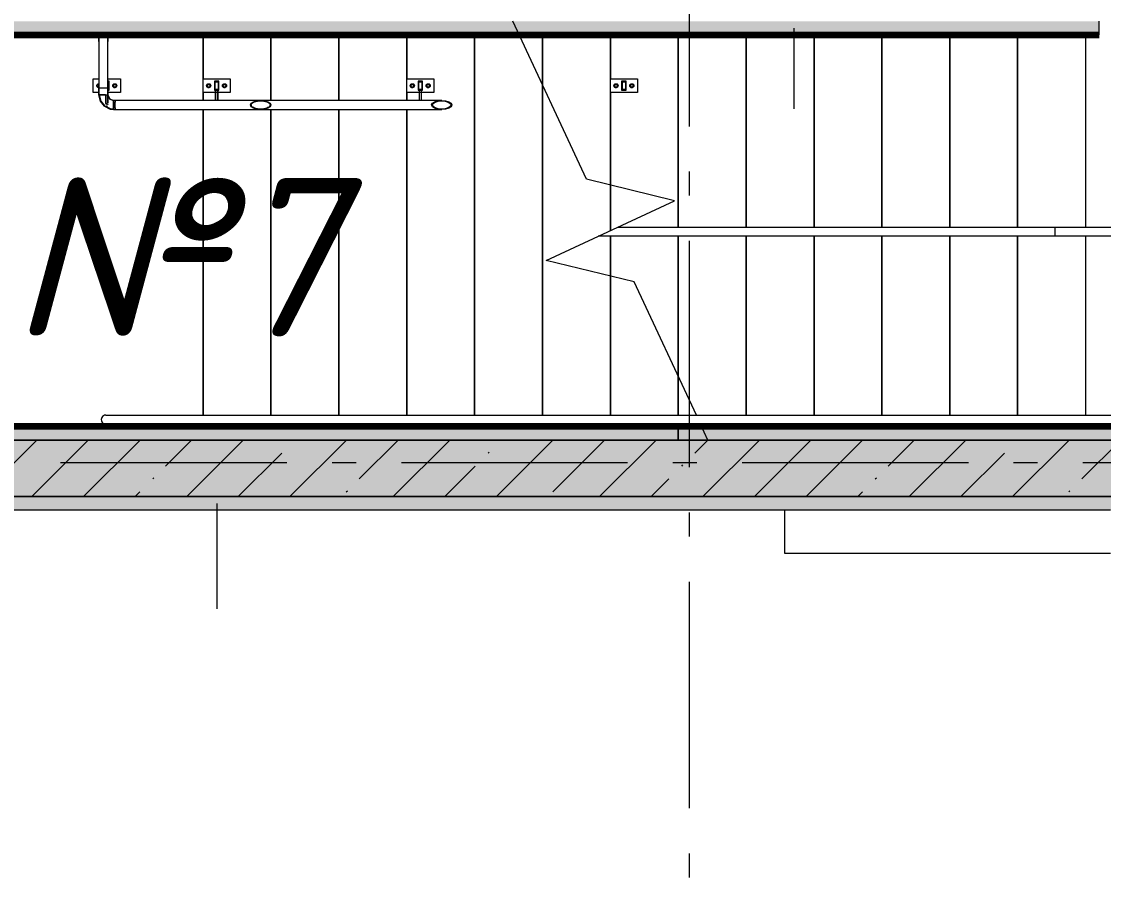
# Model space of a CAD drawing. Header units: millimetres. Extents: x -537608 to 253996, y -217170 to 186033.
# Drawn here: x -348678 to -343897, y -167932 to -164151 of the extents above; entities that cross this region are included whole.
import ezdxf

# ---------------------------------------------------------------- set-up
doc = ezdxf.new("R2010")
doc.units = ezdxf.units.MM
doc.layers.add('16) Лак 1.6м', color=160, linetype='Continuous', lineweight=90)
doc.layers.add('PDF _Геометрия', color=7, linetype='Continuous')
doc.layers.add('PDF _Текст', color=7, linetype='Continuous')
doc.layers.add('PDF _Сплошная заливка', color=7, linetype='Continuous', true_color=0xffffff)
doc.styles.add('PDF ISOCPEUR Italic', font='isocpeui.ttf')

msp = doc.modelspace()

# ---------------------------------------------------------------- hatches: boundary and pattern name
at = {"layer": 'PDF _Сплошная заливка', "true_color": 0x56bc34, "transparency": 33554559}
for points in [[(-344041.545, -164209.6383), (-343916.1913, -164209.6383), (-343916.1913, -164149.6387), (-349106.1988, -164149.6387), (-349106.1988, -164209.6383), (-344884.8143, -164209.6383)], [(-343198.2756, -165999.6399), (-342536.1904, -165999.6399), (-342536.1904, -165939.6387), (-351176.1959, -165939.6387), (-351176.1959, -165999.6399), (-344884.8143, -165999.6399)], [(-343866.5787, -166309.6391), (-343806.5801, -166309.6391), (-343806.5801, -166249.6394), (-350846.1996, -166249.6394), (-350846.1996, -166309.6391), (-344884.8143, -166309.6391)]]:
    msp.add_hatch(color=85, dxfattribs=at).paths.add_polyline_path(points)
at = {"layer": 'PDF _Сплошная заливка', "transparency": 33554559}
msp.add_hatch(color=256, dxfattribs=at).paths.add_polyline_path([(-342726.193, -166249.6394), (-342726.193, -165999.6399), (-351176.1959, -165999.6399), (-351176.1959, -166249.6394), (-342776.641, -166249.6394)])

# ---------------------------------------------------------------- linework, layer by layer
at = {"layer": '16) Лак 1.6м'}
for points in [[(-349166.1973, -162659.6381), (-349166.1973, -164209.6383), (-343916.1913, -164209.6383)], [(-342536.1904, -164209.6383), (-342536.1904, -165939.6387), (-351116.1973, -165939.6387), (-351116.1973, -165433.5275), (-351116.1973, -165399.6388)]]:
    msp.add_lwpolyline(points, dxfattribs=at)
at = {"layer": 'PDF _Геометрия', "color": 253, "lineweight": 9, "true_color": 0xaaaaaa}
for p, q in [((-345726.1976, -164614.179), (-345726.1976, -163614.1783)), ((-346181.849, -164848.0618), (-346507.5307, -164149.6387)), ((-347876.1985, -164404.5716), (-347876.1985, -164209.6383)), ((-347876.1985, -164209.6383), (-347876.1985, -164404.5716)), ((-347576.1972, -164500.5049), (-347576.1972, -164209.6383)), ((-347576.1972, -164209.6383), (-347576.1972, -164500.5049)), ((-347276.1959, -164501.2315), (-347276.1959, -164209.6383)), ((-347276.1959, -164209.6383), (-347276.1959, -164501.2315)), ((-346976.1945, -164404.5716), (-346976.1945, -164209.6383)), ((-346976.1945, -164209.6383), (-346976.1945, -164404.5716)), ((-346676.1932, -165889.6399), (-346676.1932, -164209.6383)), ((-346676.1932, -164209.6383), (-346676.1932, -165889.6399)), ((-346376.1919, -164431.2861), (-346376.1919, -164209.6383)), ((-346376.1919, -164209.6383), (-346376.1919, -164431.2861)), ((-346076.1991, -164404.5716), (-346076.1991, -164209.6383)), ((-346076.1991, -164209.6383), (-346076.1991, -164404.5716)), ((-345776.1978, -165059.6388), (-345776.1978, -164209.6383)), ((-345776.1978, -164209.6383), (-345776.1978, -165059.6388)), ((-345476.1965, -165059.6388), (-345476.1965, -164209.6383)), ((-345476.1965, -164209.6383), (-345476.1965, -165059.6388)), ((-345176.1952, -165059.6388), (-345176.1952, -164209.6383)), ((-345176.1952, -164209.6383), (-345176.1952, -165059.6388)), ((-344876.1939, -165059.6388), (-344876.1939, -164209.6383)), ((-344876.1939, -164209.6383), (-344876.1939, -165059.6388)), ((-344576.1925, -165059.6388), (-344576.1925, -164209.6383)), ((-344576.1925, -164209.6383), (-344576.1925, -165059.6388)), ((-344276.1912, -165059.6388), (-344276.1912, -164209.6383)), ((-344276.1912, -164209.6383), (-344276.1912, -165059.6388)), ((-343976.1985, -164209.6383), (-343976.1985, -165059.6388)), ((-346376.1919, -165889.6399), (-346376.1919, -164431.2861)), ((-346376.1919, -164431.2861), (-346376.1919, -165889.6399)), ((-347876.1985, -164500.3948), (-347876.1985, -164464.5713)), ((-347876.1985, -164464.5713), (-347876.1985, -164500.3948)), ((-346976.1945, -164500.9213), (-346976.1945, -164464.5713)), ((-346976.1945, -164464.5713), (-346976.1945, -164500.9213)), ((-346076.1991, -164873.7393), (-346076.1991, -164464.5713)), ((-346076.1991, -164464.5713), (-346076.1991, -164873.7393)), ((-347876.1985, -165889.6399), (-347876.1985, -164538.7476)), ((-347876.1985, -164538.7476), (-347876.1985, -165889.6399)), ((-347576.1972, -165889.6399), (-347576.1972, -164538.6369)), ((-347576.1972, -164538.6369), (-347576.1972, -165889.6399)), ((-347276.1959, -165889.6399), (-347276.1959, -164537.9117)), ((-347276.1959, -164537.9117), (-347276.1959, -165889.6399)), ((-346976.1945, -165889.6399), (-346976.1945, -164538.2215)), ((-346976.1945, -164538.2215), (-346976.1945, -165889.6399)), ((-345726.1976, -164920.0124), (-345726.1976, -164814.1783)), ((-345792.9737, -164942.5708), (-346181.849, -164848.0618)), ((-346076.1991, -165074.6389), (-346076.1991, -164873.7393)), ((-346076.1991, -164873.7393), (-346076.1991, -165074.6389)), ((-346359.4161, -165206.7076), (-345792.9737, -164942.5708)), ((-346076.1991, -165275.5385), (-346076.1991, -165099.639)), ((-346076.1991, -165099.639), (-346076.1991, -165275.5385)), ((-345776.1978, -165717.991), (-345776.1978, -165099.639)), ((-345776.1978, -165099.639), (-345776.1978, -165717.991)), ((-345476.1965, -165889.6399), (-345476.1965, -165099.639)), ((-345476.1965, -165099.639), (-345476.1965, -165889.6399)), ((-345176.1952, -165889.6399), (-345176.1952, -165099.639)), ((-345176.1952, -165099.639), (-345176.1952, -165889.6399)), ((-344876.1939, -165889.6399), (-344876.1939, -165099.639)), ((-344876.1939, -165099.639), (-344876.1939, -165889.6399)), ((-344576.1925, -165889.6399), (-344576.1925, -165099.639)), ((-344576.1925, -165099.639), (-344576.1925, -165889.6399)), ((-344276.1912, -165889.6399), (-344276.1912, -165099.639)), ((-344276.1912, -165099.639), (-344276.1912, -165889.6399)), ((-343976.1985, -165099.639), (-343976.1985, -165889.6399)), ((-345726.1976, -166120.0139), (-345726.1976, -165120.0125)), ((-345970.5408, -165301.2158), (-346359.4161, -165206.7076)), ((-346076.1991, -165889.6399), (-346076.1991, -165275.5385)), ((-346076.1991, -165275.5385), (-346076.1991, -165889.6399)), ((-345696.1509, -165889.6399), (-345970.5408, -165301.2158)), ((-345776.1978, -165889.6399), (-345776.1978, -165717.991)), ((-345776.1978, -165717.991), (-345776.1978, -165889.6399)), ((-347876.1985, -165939.6387), (-347876.1985, -165929.6393)), ((-347876.1985, -165929.6393), (-347876.1985, -165939.6387)), ((-347576.1972, -165939.6387), (-347576.1972, -165929.6393)), ((-347576.1972, -165929.6393), (-347576.1972, -165939.6387)), ((-347276.1959, -165939.6387), (-347276.1959, -165929.6393)), ((-347276.1959, -165929.6393), (-347276.1959, -165939.6387)), ((-346976.1945, -165939.6387), (-346976.1945, -165929.6393)), ((-346976.1945, -165929.6393), (-346976.1945, -165939.6387)), ((-346676.1932, -165939.6387), (-346676.1932, -165929.6393)), ((-346676.1932, -165929.6393), (-346676.1932, -165939.6387)), ((-346376.1919, -165939.6387), (-346376.1919, -165929.6393)), ((-346376.1919, -165929.6393), (-346376.1919, -165939.6387)), ((-346076.1991, -165939.6387), (-346076.1991, -165929.6393)), ((-346076.1991, -165929.6393), (-346076.1991, -165939.6387)), ((-345776.1978, -165999.6399), (-345776.1978, -165929.6393)), ((-345776.1978, -165929.6393), (-345776.1978, -165999.6399)), ((-345644.859, -165999.6399), (-345677.5064, -165929.6393)), ((-345476.1965, -165939.6387), (-345476.1965, -165929.6393)), ((-345476.1965, -165929.6393), (-345476.1965, -165939.6387)), ((-345176.1952, -165939.6387), (-345176.1952, -165929.6393)), ((-345176.1952, -165929.6393), (-345176.1952, -165939.6387)), ((-344876.1939, -165939.6387), (-344876.1939, -165929.6393)), ((-344876.1939, -165929.6393), (-344876.1939, -165939.6387)), ((-344576.1925, -165939.6387), (-344576.1925, -165929.6393)), ((-344576.1925, -165929.6393), (-344576.1925, -165939.6387)), ((-344276.1912, -165939.6387), (-344276.1912, -165929.6393)), ((-344276.1912, -165929.6393), (-344276.1912, -165939.6387)), ((-343976.1985, -165929.6393), (-343976.1985, -165939.6387)), ((-345776.1978, -165999.6399), (-345644.859, -165999.6399)), ((-348505.688, -166099.6388), (-347505.6922, -166099.6388)), ((-347305.6914, -166099.6388), (-347199.8607, -166099.6388)), ((-346999.8598, -166099.6388), (-345999.8554, -166099.6388)), ((-345799.8545, -166099.6388), (-345694.0239, -166099.6388)), ((-345494.023, -166099.6388), (-344494.0185, -166099.6388)), ((-344294.0262, -166099.6388), (-344188.187, -166099.6388)), ((-343988.1861, -166099.6388), (-342988.1903, -166099.6388)), ((-345726.1976, -166425.8458), (-345726.1976, -166320.0132)), ((-345726.1976, -167625.8472), (-345726.1976, -166625.8466)), ((-345726.1976, -167931.6806), (-345726.1976, -167825.8466))]:
    msp.add_line(p, q, dxfattribs=at)
at = {"layer": 'PDF _Геометрия', "lineweight": 9}
for p, q in [((-343916.1913, -164209.6383), (-343916.1913, -164149.6387)), ((-345265.3447, -164179.6385), (-345265.3447, -164536.0556)), ((-349106.1988, -164209.6383), (-343916.1913, -164209.6383)), ((-348336.1988, -164209.6383), (-348336.1988, -164228.4048)), ((-348336.1988, -164239.5711), (-348336.1988, -164212.8702)), ((-348336.1988, -164228.4048), (-348336.1988, -164239.5711)), ((-348336.1988, -164239.5711), (-348336.1988, -164444.5709)), ((-348296.1969, -164209.6383), (-348296.1969, -164228.4048)), ((-348296.1969, -164239.5711), (-348296.1969, -164212.8702)), ((-348296.1969, -164228.4048), (-348296.1969, -164239.5711)), ((-348296.1969, -164444.5709), (-348296.1969, -164239.5711)), ((-348361.199, -164464.5713), (-348361.199, -164404.5716)), ((-348361.199, -164404.5716), (-348335.1224, -164404.5716)), ((-348345.1982, -164434.5715), (-348344.8881, -164432.242)), ((-348343.9925, -164439.0717), (-348345.1982, -164434.5715)), ((-348342.5629, -164440.9348), (-348343.9925, -164439.0717)), ((-348340.6942, -164442.3657), (-348342.5629, -164440.9348)), ((-348338.524, -164443.2643), (-348340.6942, -164442.3657)), ((-348336.1988, -164443.5714), (-348338.524, -164443.2643)), ((-348336.1988, -164444.5709), (-348336.1988, -164474.5715)), ((-348336.1988, -164474.5715), (-348336.1988, -164444.5709)), ((-348336.1988, -164444.5709), (-348335.5185, -164444.5709)), ((-348336.1988, -164444.5709), (-348335.5185, -164444.5709)), ((-348335.5185, -164444.5709), (-348333.5206, -164444.5709)), ((-348335.5185, -164444.5709), (-348333.5206, -164444.5709)), ((-348333.5206, -164444.5709), (-348330.3428, -164444.5709)), ((-348333.5206, -164444.5709), (-348330.3428, -164444.5709)), ((-348330.3428, -164444.5709), (-348326.2005, -164444.5709)), ((-348330.3428, -164444.5709), (-348326.2005, -164444.5709)), ((-348326.2005, -164444.5709), (-348321.3692, -164444.5709)), ((-348326.2005, -164444.5709), (-348321.3692, -164444.5709)), ((-348321.3692, -164444.5709), (-348316.1936, -164444.5709)), ((-348321.3692, -164444.5709), (-348316.1936, -164444.5709)), ((-348316.1936, -164444.5709), (-348311.0179, -164444.5709)), ((-348316.1936, -164444.5709), (-348311.0179, -164444.5709)), ((-348311.0179, -164444.5709), (-348306.1952, -164444.5709)), ((-348311.0179, -164444.5709), (-348306.1952, -164444.5709)), ((-348306.1952, -164444.5709), (-348302.053, -164444.5709)), ((-348306.1952, -164444.5709), (-348302.053, -164444.5709)), ((-348302.053, -164444.5709), (-348298.8752, -164444.5709)), ((-348302.053, -164444.5709), (-348298.8752, -164444.5709)), ((-348298.8752, -164444.5709), (-348296.8772, -164444.5709)), ((-348298.8752, -164444.5709), (-348296.8772, -164444.5709)), ((-348296.8772, -164404.5716), (-348241.1932, -164404.5716)), ((-348291.1935, -164414.571), (-348296.8772, -164414.571)), ((-348296.8772, -164414.571), (-348291.1935, -164414.571)), ((-348296.8772, -164444.5709), (-348296.1969, -164444.5709)), ((-348296.8772, -164444.5709), (-348296.1969, -164444.5709)), ((-348296.1969, -164444.5709), (-348296.1969, -164474.5715)), ((-348296.1969, -164474.5715), (-348296.1969, -164444.5709)), ((-348294.199, -164417.571), (-348294.199, -164451.5715)), ((-348291.1935, -164454.5719), (-348291.1935, -164414.571)), ((-348275.1927, -164434.5715), (-348274.8913, -164432.242)), ((-348273.987, -164439.0717), (-348274.8913, -164436.9002)), ((-348272.5575, -164440.9348), (-348273.987, -164439.0717)), ((-348270.6973, -164442.3657), (-348272.5575, -164440.9348)), ((-348268.5272, -164443.2643), (-348270.6973, -164442.3657)), ((-348268.5272, -164425.8778), (-348266.1934, -164425.5716)), ((-348266.1934, -164443.5714), (-348268.5272, -164443.2643)), ((-348266.1934, -164425.5716), (-348263.8682, -164425.8778)), ((-348263.8682, -164443.2643), (-348266.1934, -164443.5714)), ((-348263.8682, -164425.8778), (-348261.698, -164426.7767)), ((-348261.698, -164426.7767), (-348259.8292, -164428.2073)), ((-348259.8292, -164428.2073), (-348258.3996, -164430.0713)), ((-348258.3996, -164439.0717), (-348259.8292, -164440.9348)), ((-348258.3996, -164430.0713), (-348257.504, -164432.242)), ((-348241.1932, -164404.5716), (-348241.1932, -164464.5713)), ((-347876.1985, -164404.5716), (-347756.1928, -164404.5716)), ((-347876.1985, -164464.5713), (-347876.1985, -164404.5716)), ((-347860.1977, -164434.5715), (-347859.8878, -164432.242)), ((-347858.9921, -164439.0717), (-347859.8878, -164436.9002)), ((-347857.5626, -164440.9348), (-347858.9921, -164439.0717)), ((-347855.6937, -164442.3657), (-347857.5626, -164440.9348)), ((-347853.5236, -164443.2643), (-347855.6937, -164442.3657)), ((-347853.5236, -164425.8778), (-347851.1984, -164425.5716)), ((-347851.1984, -164443.5714), (-347853.5236, -164443.2643)), ((-347851.1984, -164425.5716), (-347848.8646, -164425.8778)), ((-347848.8646, -164443.2643), (-347851.1984, -164443.5714)), ((-347848.8646, -164425.8778), (-347846.6944, -164426.7767)), ((-347846.6944, -164426.7767), (-347844.8343, -164428.2073)), ((-347844.8343, -164428.2073), (-347843.4047, -164430.0713)), ((-347843.4047, -164439.0717), (-347844.8343, -164440.9348)), ((-347843.4047, -164430.0713), (-347842.5005, -164432.242)), ((-347826.1983, -164414.571), (-347806.193, -164414.571)), ((-347826.1983, -164414.571), (-347826.1983, -164454.5719)), ((-347806.193, -164414.571), (-347826.1983, -164414.571)), ((-347809.1986, -164417.571), (-347823.1928, -164417.571)), ((-347823.1928, -164451.5715), (-347823.1928, -164417.571)), ((-347823.1928, -164417.571), (-347809.1986, -164417.571)), ((-347809.1986, -164417.571), (-347809.1986, -164451.5715)), ((-347806.193, -164454.5719), (-347806.193, -164414.571)), ((-347790.1922, -164434.5715), (-347789.8909, -164432.242)), ((-347788.9866, -164439.0717), (-347789.8909, -164436.9002)), ((-347787.5571, -164440.9348), (-347788.9866, -164439.0717)), ((-347785.6969, -164442.3657), (-347787.5571, -164440.9348)), ((-347783.5267, -164443.2643), (-347785.6969, -164442.3657)), ((-347783.5267, -164425.8778), (-347781.1929, -164425.5716)), ((-347781.1929, -164443.5714), (-347783.5267, -164443.2643)), ((-347781.1929, -164425.5716), (-347778.8677, -164425.8778)), ((-347778.8677, -164443.2643), (-347781.1929, -164443.5714)), ((-347778.8677, -164425.8778), (-347776.6975, -164426.7767)), ((-347776.6975, -164426.7767), (-347774.8288, -164428.2073)), ((-347774.8288, -164428.2073), (-347773.3992, -164430.0713)), ((-347773.3992, -164439.0717), (-347774.8288, -164440.9348)), ((-347773.3992, -164430.0713), (-347772.5036, -164432.242)), ((-347756.1928, -164404.5716), (-347756.1928, -164464.5713)), ((-346976.1945, -164404.5716), (-346856.1975, -164404.5716)), ((-346976.1945, -164464.5713), (-346976.1945, -164404.5716)), ((-346960.1938, -164434.5715), (-346959.8923, -164432.242)), ((-346958.9881, -164439.0717), (-346959.8923, -164436.9002)), ((-346957.5585, -164440.9348), (-346958.9881, -164439.0717)), ((-346955.6984, -164442.3657), (-346957.5585, -164440.9348)), ((-346953.5282, -164443.2643), (-346955.6984, -164442.3657)), ((-346953.5282, -164425.8778), (-346951.1944, -164425.5716)), ((-346951.1944, -164443.5714), (-346953.5282, -164443.2643)), ((-346951.1944, -164425.5716), (-346948.8692, -164425.8778)), ((-346948.8692, -164443.2643), (-346951.1944, -164443.5714)), ((-346948.8692, -164425.8778), (-346946.6991, -164426.7767)), ((-346946.6991, -164426.7767), (-346944.8303, -164428.2073)), ((-346944.8303, -164428.2073), (-346943.4007, -164430.0713)), ((-346943.4007, -164439.0717), (-346944.8303, -164440.9348)), ((-346943.4007, -164430.0713), (-346942.5051, -164432.242)), ((-346926.1943, -164414.571), (-346906.1977, -164414.571)), ((-346926.1943, -164414.571), (-346926.1943, -164454.5719)), ((-346906.1977, -164414.571), (-346926.1943, -164414.571)), ((-346909.1945, -164417.571), (-346923.1974, -164417.571)), ((-346923.1974, -164451.5715), (-346923.1974, -164417.571)), ((-346923.1974, -164417.571), (-346909.1945, -164417.571)), ((-346909.1945, -164417.571), (-346909.1945, -164451.5715)), ((-346906.1977, -164454.5719), (-346906.1977, -164414.571)), ((-346890.1969, -164434.5715), (-346889.8869, -164432.242)), ((-346888.9912, -164439.0717), (-346889.8869, -164436.9002)), ((-346887.5617, -164440.9348), (-346888.9912, -164439.0717)), ((-346885.6929, -164442.3657), (-346887.5617, -164440.9348)), ((-346883.5228, -164443.2643), (-346885.6929, -164442.3657)), ((-346883.5228, -164425.8778), (-346881.1976, -164425.5716)), ((-346881.1976, -164443.5714), (-346883.5228, -164443.2643)), ((-346881.1976, -164425.5716), (-346878.8638, -164425.8778)), ((-346878.8638, -164443.2643), (-346881.1976, -164443.5714)), ((-346878.8638, -164425.8778), (-346876.6936, -164426.7767)), ((-346876.6936, -164426.7767), (-346874.8334, -164428.2073)), ((-346874.8334, -164428.2073), (-346873.4038, -164430.0713)), ((-346873.4038, -164439.0717), (-346874.8334, -164440.9348)), ((-346873.4038, -164430.0713), (-346872.4996, -164432.242)), ((-346856.1975, -164404.5716), (-346856.1975, -164464.5713)), ((-346076.1991, -164404.5716), (-345956.1935, -164404.5716)), ((-346076.1991, -164464.5713), (-346076.1991, -164404.5716)), ((-346060.1984, -164434.5715), (-346059.8884, -164432.242)), ((-346058.9928, -164439.0717), (-346059.8884, -164436.9002)), ((-346057.5632, -164440.9348), (-346058.9928, -164439.0717)), ((-346055.6944, -164442.3657), (-346057.5632, -164440.9348)), ((-346053.5242, -164443.2643), (-346055.6944, -164442.3657)), ((-346053.5242, -164425.8778), (-346051.199, -164425.5716)), ((-346051.199, -164443.5714), (-346053.5242, -164443.2643)), ((-346051.199, -164425.5716), (-346048.8652, -164425.8778)), ((-346048.8652, -164443.2643), (-346051.199, -164443.5714)), ((-346048.8652, -164425.8778), (-346046.695, -164426.7767)), ((-346046.695, -164426.7767), (-346044.8349, -164428.2073)), ((-346044.8349, -164428.2073), (-346043.4054, -164430.0713)), ((-346043.4054, -164439.0717), (-346044.8349, -164440.9348)), ((-346043.4054, -164430.0713), (-346042.5011, -164432.242)), ((-346026.1989, -164414.571), (-346006.1937, -164414.571)), ((-346026.1989, -164414.571), (-346026.1989, -164454.5719)), ((-346006.1937, -164414.571), (-346026.1989, -164414.571)), ((-346009.1992, -164417.571), (-346023.1934, -164417.571)), ((-346023.1934, -164451.5715), (-346023.1934, -164417.571)), ((-346023.1934, -164417.571), (-346009.1992, -164417.571)), ((-346009.1992, -164417.571), (-346009.1992, -164451.5715)), ((-346006.1937, -164454.5719), (-346006.1937, -164414.571)), ((-345990.1929, -164434.5715), (-345989.8915, -164432.242)), ((-345988.9872, -164439.0717), (-345989.8915, -164436.9002)), ((-345987.5577, -164440.9348), (-345988.9872, -164439.0717)), ((-345985.6975, -164442.3657), (-345987.5577, -164440.9348)), ((-345983.5274, -164443.2643), (-345985.6975, -164442.3657)), ((-345983.5274, -164425.8778), (-345981.1936, -164425.5716)), ((-345981.1936, -164443.5714), (-345983.5274, -164443.2643)), ((-345981.1936, -164425.5716), (-345978.8684, -164425.8778)), ((-345978.8684, -164443.2643), (-345981.1936, -164443.5714)), ((-345978.8684, -164425.8778), (-345976.6982, -164426.7767)), ((-345976.6982, -164426.7767), (-345974.8295, -164428.2073)), ((-345974.8295, -164428.2073), (-345973.3999, -164430.0713)), ((-345973.3999, -164439.0717), (-345974.8295, -164440.9348)), ((-345973.3999, -164430.0713), (-345972.5043, -164432.242)), ((-345956.1935, -164404.5716), (-345956.1935, -164464.5713)), ((-348333.5206, -164464.5713), (-348361.199, -164464.5713)), ((-348336.1988, -164474.5715), (-348335.6907, -164474.5715)), ((-348335.6907, -164474.5715), (-348336.1988, -164474.5715)), ((-348335.5185, -164474.5715), (-348336.1988, -164474.5715)), ((-348336.1988, -164474.5715), (-348329.9208, -164502.4393)), ((-348329.9208, -164502.4393), (-348336.1988, -164474.5715)), ((-348336.1988, -164474.5715), (-348335.5185, -164474.5715)), ((-348335.5185, -164474.5715), (-348336.1988, -164474.5715)), ((-348336.1988, -164474.5715), (-348335.5185, -164474.5715)), ((-348335.5185, -164474.5715), (-348336.1988, -164474.5715)), ((-348336.1988, -164474.5715), (-348335.5185, -164474.5715)), ((-348335.6907, -164474.5715), (-348334.2181, -164474.5715)), ((-348334.2181, -164474.5715), (-348335.6907, -164474.5715)), ((-348333.5206, -164474.5715), (-348335.5185, -164474.5715)), ((-348335.5185, -164474.5715), (-348333.5206, -164474.5715)), ((-348333.5206, -164474.5715), (-348335.5185, -164474.5715)), ((-348335.5185, -164474.5715), (-348333.5206, -164474.5715)), ((-348333.5206, -164474.5715), (-348335.5185, -164474.5715)), ((-348335.5185, -164474.5715), (-348333.5206, -164474.5715)), ((-348328.4224, -164502.0951), (-348334.7003, -164474.5715)), ((-348334.7003, -164474.5715), (-348334.0631, -164474.5715)), ((-348334.0631, -164474.5715), (-348334.7003, -164474.5715)), ((-348334.7003, -164474.5715), (-348328.4224, -164502.0951)), ((-348334.0631, -164474.5715), (-348334.7003, -164474.5715)), ((-348334.7003, -164474.5715), (-348334.0631, -164474.5715)), ((-348334.7003, -164474.5715), (-348334.0631, -164474.5715)), ((-348334.0631, -164474.5715), (-348334.7003, -164474.5715)), ((-348334.0631, -164474.5715), (-348334.7003, -164474.5715)), ((-348334.7003, -164474.5715), (-348334.0631, -164474.5715)), ((-348330.3428, -164474.5715), (-348333.5206, -164474.5715)), ((-348333.5206, -164474.5715), (-348330.3428, -164474.5715)), ((-348326.2005, -164474.5715), (-348330.3428, -164474.5715)), ((-348330.3428, -164474.5715), (-348326.2005, -164474.5715)), ((-348321.3692, -164474.5715), (-348326.2005, -164474.5715)), ((-348326.2005, -164474.5715), (-348321.3692, -164474.5715)), ((-348316.1936, -164474.5715), (-348321.3692, -164474.5715)), ((-348321.3692, -164474.5715), (-348316.1936, -164474.5715)), ((-348311.7413, -164474.5715), (-348316.1936, -164474.5715)), ((-348316.1936, -164474.5715), (-348311.0179, -164474.5715)), ((-348307.5128, -164474.5715), (-348311.7413, -164474.5715)), ((-348311.0179, -164474.5715), (-348306.1952, -164474.5715)), ((-348306.1952, -164494.5711), (-348306.1952, -164474.5715)), ((-348306.1952, -164474.5715), (-348306.1952, -164494.5711)), ((-348306.1952, -164474.5715), (-348302.053, -164474.5715)), ((-348302.053, -164474.5715), (-348298.8752, -164474.5715)), ((-348294.199, -164451.5715), (-348298.8752, -164451.5715)), ((-348298.8752, -164451.5715), (-348294.199, -164451.5715)), ((-348291.1935, -164454.5719), (-348298.8752, -164454.5719)), ((-348298.8752, -164454.5719), (-348291.1935, -164454.5719)), ((-348241.1932, -164464.5713), (-348298.8752, -164464.5713)), ((-348298.8752, -164474.5715), (-348296.8772, -164474.5715)), ((-348296.8772, -164474.5715), (-348298.8752, -164474.5715)), ((-348298.8752, -164474.5715), (-348296.8772, -164474.5715)), ((-348296.8772, -164474.5715), (-348298.8752, -164474.5715)), ((-348298.8752, -164474.5715), (-348296.8772, -164474.5715)), ((-348296.8772, -164474.5715), (-348298.8752, -164474.5715)), ((-348298.6943, -164454.5719), (-348297.6609, -164454.5719)), ((-348297.6609, -164454.5719), (-348298.6943, -164454.5719)), ((-348298.6943, -164454.5719), (-348297.6609, -164454.5719)), ((-348297.6609, -164454.5719), (-348298.6943, -164454.5719)), ((-348298.324, -164474.5715), (-348297.6954, -164474.5715)), ((-348297.6954, -164474.5715), (-348298.324, -164474.5715)), ((-348298.324, -164474.5715), (-348297.6954, -164474.5715)), ((-348297.6954, -164474.5715), (-348298.324, -164474.5715)), ((-348298.324, -164474.5715), (-348297.6954, -164474.5715)), ((-348297.6954, -164474.5715), (-348298.324, -164474.5715)), ((-348298.324, -164474.5715), (-348297.6954, -164474.5715)), ((-348297.6954, -164474.5715), (-348298.324, -164474.5715)), ((-348296.6964, -164474.5715), (-348298.1776, -164474.5715)), ((-348298.1776, -164474.5715), (-348296.6964, -164474.5715)), ((-348297.6609, -164454.5719), (-348296.8686, -164454.5719)), ((-348296.8686, -164454.5719), (-348297.6609, -164454.5719)), ((-348297.6609, -164454.5719), (-348296.8686, -164454.5719)), ((-348296.8686, -164454.5719), (-348297.6609, -164454.5719)), ((-348296.8772, -164474.5715), (-348296.1969, -164474.5715)), ((-348296.1969, -164474.5715), (-348296.8772, -164474.5715)), ((-348296.8772, -164474.5715), (-348296.1969, -164474.5715)), ((-348296.1969, -164474.5715), (-348296.8772, -164474.5715)), ((-348296.8772, -164474.5715), (-348296.1969, -164474.5715)), ((-348296.1969, -164474.5715), (-348296.8772, -164474.5715)), ((-348296.8686, -164454.5719), (-348296.3691, -164454.5719)), ((-348296.3691, -164454.5719), (-348296.8686, -164454.5719)), ((-348296.8686, -164454.5719), (-348296.3691, -164454.5719)), ((-348296.3691, -164454.5719), (-348296.8686, -164454.5719)), ((-348296.1969, -164474.5715), (-348296.6964, -164474.5715)), ((-348296.6964, -164474.5715), (-348296.1969, -164474.5715)), ((-348296.3691, -164454.5719), (-348296.1969, -164454.5719)), ((-348296.1969, -164454.5719), (-348296.3691, -164454.5719)), ((-348296.3691, -164454.5719), (-348296.1969, -164454.5719)), ((-348296.1969, -164454.5719), (-348296.3691, -164454.5719)), ((-348296.1969, -164494.5711), (-348296.1969, -164454.5719)), ((-348296.1969, -164454.5719), (-348296.1969, -164494.5711)), ((-348296.1969, -164474.5715), (-348295.9472, -164478.1053)), ((-348295.9472, -164478.1053), (-348296.1969, -164474.5715)), ((-348295.9472, -164478.1053), (-348287.5765, -164493.4572)), ((-348287.5765, -164493.4572), (-348295.9472, -164478.1053)), ((-347756.1928, -164464.5713), (-347876.1985, -164464.5713)), ((-347806.193, -164454.5719), (-347826.1983, -164454.5719)), ((-347826.1983, -164454.5719), (-347806.193, -164454.5719)), ((-347823.1928, -164451.5715), (-347809.1986, -164451.5715)), ((-347809.1986, -164451.5715), (-347823.1928, -164451.5715)), ((-347821.1948, -164494.5711), (-347821.1948, -164454.5719)), ((-347821.1948, -164454.5719), (-347821.1948, -164494.5711)), ((-347821.0226, -164454.5719), (-347821.1948, -164454.5719)), ((-347821.1948, -164454.5719), (-347821.0226, -164454.5719)), ((-347821.0226, -164454.5719), (-347821.1948, -164454.5719)), ((-347821.1948, -164454.5719), (-347821.0226, -164454.5719)), ((-347820.5231, -164454.5719), (-347821.0226, -164454.5719)), ((-347821.0226, -164454.5719), (-347820.5231, -164454.5719)), ((-347820.5231, -164454.5719), (-347821.0226, -164454.5719)), ((-347821.0226, -164454.5719), (-347820.5231, -164454.5719)), ((-347819.7308, -164454.5719), (-347820.5231, -164454.5719)), ((-347820.5231, -164454.5719), (-347819.7308, -164454.5719)), ((-347819.7308, -164454.5719), (-347820.5231, -164454.5719)), ((-347820.5231, -164454.5719), (-347819.7308, -164454.5719)), ((-347818.6974, -164454.5719), (-347819.7308, -164454.5719)), ((-347819.7308, -164454.5719), (-347818.6974, -164454.5719)), ((-347818.6974, -164454.5719), (-347819.7308, -164454.5719)), ((-347819.7308, -164454.5719), (-347818.6974, -164454.5719)), ((-347817.4917, -164454.5719), (-347818.6974, -164454.5719)), ((-347818.6974, -164454.5719), (-347817.4917, -164454.5719)), ((-347817.4917, -164454.5719), (-347818.6974, -164454.5719)), ((-347818.6974, -164454.5719), (-347817.4917, -164454.5719)), ((-347816.2, -164454.5719), (-347817.4917, -164454.5719)), ((-347817.4917, -164454.5719), (-347816.2, -164454.5719)), ((-347816.2, -164454.5719), (-347817.4917, -164454.5719)), ((-347817.4917, -164454.5719), (-347816.2, -164454.5719)), ((-347816.2, -164454.5719), (-347814.8996, -164454.5719)), ((-347814.8996, -164454.5719), (-347816.2, -164454.5719)), ((-347816.2, -164454.5719), (-347814.8996, -164454.5719)), ((-347814.8996, -164454.5719), (-347816.2, -164454.5719)), ((-347814.8996, -164454.5719), (-347813.6939, -164454.5719)), ((-347813.6939, -164454.5719), (-347814.8996, -164454.5719)), ((-347814.8996, -164454.5719), (-347813.6939, -164454.5719)), ((-347813.6939, -164454.5719), (-347814.8996, -164454.5719)), ((-347813.6939, -164454.5719), (-347812.6605, -164454.5719)), ((-347812.6605, -164454.5719), (-347813.6939, -164454.5719)), ((-347813.6939, -164454.5719), (-347812.6605, -164454.5719)), ((-347812.6605, -164454.5719), (-347813.6939, -164454.5719)), ((-347812.6605, -164454.5719), (-347811.8682, -164454.5719)), ((-347811.8682, -164454.5719), (-347812.6605, -164454.5719)), ((-347812.6605, -164454.5719), (-347811.8682, -164454.5719)), ((-347811.8682, -164454.5719), (-347812.6605, -164454.5719)), ((-347811.8682, -164454.5719), (-347811.3687, -164454.5719)), ((-347811.3687, -164454.5719), (-347811.8682, -164454.5719)), ((-347811.8682, -164454.5719), (-347811.3687, -164454.5719)), ((-347811.3687, -164454.5719), (-347811.8682, -164454.5719)), ((-347811.3687, -164454.5719), (-347811.1965, -164454.5719)), ((-347811.1965, -164454.5719), (-347811.3687, -164454.5719)), ((-347811.3687, -164454.5719), (-347811.1965, -164454.5719)), ((-347811.1965, -164454.5719), (-347811.3687, -164454.5719)), ((-347811.1965, -164494.5711), (-347811.1965, -164454.5719)), ((-347811.1965, -164454.5719), (-347811.1965, -164494.5711)), ((-346856.1975, -164464.5713), (-346976.1945, -164464.5713)), ((-346906.1977, -164454.5719), (-346926.1943, -164454.5719)), ((-346926.1943, -164454.5719), (-346906.1977, -164454.5719)), ((-346923.1974, -164451.5715), (-346909.1945, -164451.5715)), ((-346909.1945, -164451.5715), (-346923.1974, -164451.5715)), ((-346921.1994, -164454.5719), (-346921.1994, -164494.5711)), ((-346921.0272, -164454.5719), (-346921.1994, -164454.5719)), ((-346921.1994, -164454.5719), (-346921.0272, -164454.5719)), ((-346920.5277, -164454.5719), (-346921.0272, -164454.5719)), ((-346921.0272, -164454.5719), (-346920.5277, -164454.5719)), ((-346919.7354, -164454.5719), (-346920.5277, -164454.5719)), ((-346920.5277, -164454.5719), (-346919.7354, -164454.5719)), ((-346918.6934, -164454.5719), (-346919.7354, -164454.5719)), ((-346919.7354, -164454.5719), (-346918.6934, -164454.5719)), ((-346917.4877, -164454.5719), (-346918.6934, -164454.5719)), ((-346918.6934, -164454.5719), (-346917.4877, -164454.5719)), ((-346916.196, -164454.5719), (-346917.4877, -164454.5719)), ((-346917.4877, -164454.5719), (-346916.196, -164454.5719)), ((-346916.196, -164454.5719), (-346914.9042, -164454.5719)), ((-346914.9042, -164454.5719), (-346916.196, -164454.5719)), ((-346914.9042, -164454.5719), (-346913.6985, -164454.5719)), ((-346913.6985, -164454.5719), (-346914.9042, -164454.5719)), ((-346913.6985, -164454.5719), (-346912.6565, -164454.5719)), ((-346912.6565, -164454.5719), (-346913.6985, -164454.5719)), ((-346912.6565, -164454.5719), (-346911.8642, -164454.5719)), ((-346911.8642, -164454.5719), (-346912.6565, -164454.5719)), ((-346911.8642, -164454.5719), (-346911.3647, -164454.5719)), ((-346911.3647, -164454.5719), (-346911.8642, -164454.5719)), ((-346911.3647, -164454.5719), (-346911.1925, -164454.5719)), ((-346911.1925, -164454.5719), (-346911.3647, -164454.5719)), ((-346911.1925, -164494.5711), (-346911.1925, -164454.5719)), ((-345956.1935, -164464.5713), (-346076.1991, -164464.5713)), ((-346006.1937, -164454.5719), (-346026.1989, -164454.5719)), ((-346026.1989, -164454.5719), (-346006.1937, -164454.5719)), ((-346023.1934, -164451.5715), (-346009.1992, -164451.5715)), ((-346009.1992, -164451.5715), (-346023.1934, -164451.5715)), ((-348329.9208, -164502.4393), (-348312.301, -164524.9259)), ((-348312.301, -164524.9259), (-348329.9208, -164502.4393)), ((-348310.837, -164524.1788), (-348328.4224, -164502.0951)), ((-348328.4224, -164502.0951), (-348310.837, -164524.1788)), ((-348312.301, -164524.9259), (-348286.7412, -164537.6851)), ((-348286.7412, -164537.6851), (-348312.301, -164524.9259)), ((-348285.4149, -164536.4584), (-348310.837, -164524.1788)), ((-348310.837, -164524.1788), (-348285.4149, -164536.4584)), ((-348306.1952, -164494.5711), (-348306.1952, -164498.1057)), ((-348306.1952, -164498.1057), (-348306.1952, -164494.5711)), ((-348306.1952, -164498.1057), (-348306.1952, -164513.4568)), ((-348306.1952, -164513.4568), (-348306.1952, -164498.1057)), ((-348304.7312, -164516.036), (-348305.5235, -164517.0716)), ((-348305.5235, -164517.0716), (-348304.7312, -164516.036)), ((-348303.6978, -164515.2411), (-348304.7312, -164516.036)), ((-348304.7312, -164516.036), (-348303.6978, -164515.2411)), ((-348302.4921, -164514.7416), (-348303.6978, -164515.2411)), ((-348303.6978, -164515.2411), (-348302.4921, -164514.7416)), ((-348302.4921, -164524.4003), (-348303.6978, -164523.9008)), ((-348303.6978, -164523.9008), (-348302.4921, -164524.4003)), ((-348301.2004, -164514.5715), (-348302.4921, -164514.7416)), ((-348302.4921, -164514.7416), (-348301.2004, -164514.5715)), ((-348301.2004, -164524.5717), (-348302.4921, -164524.4003)), ((-348302.4921, -164524.4003), (-348301.2004, -164524.5717)), ((-348301.2004, -164514.5715), (-348299.9, -164514.7416)), ((-348299.9, -164514.7416), (-348301.2004, -164514.5715)), ((-348299.9, -164524.4003), (-348301.2004, -164524.5717)), ((-348301.2004, -164524.5717), (-348299.9, -164524.4003)), ((-348299.9, -164514.7416), (-348298.6943, -164515.2411)), ((-348298.6943, -164515.2411), (-348299.9, -164514.7416)), ((-348298.6943, -164523.9008), (-348299.9, -164524.4003)), ((-348299.9, -164524.4003), (-348298.6943, -164523.9008)), ((-348296.8686, -164517.0716), (-348296.3691, -164518.2773)), ((-348296.3691, -164518.2773), (-348296.8686, -164517.0716)), ((-348296.1969, -164510.9524), (-348296.1969, -164494.5711)), ((-348296.1969, -164494.5711), (-348296.1969, -164510.9524)), ((-348287.5765, -164493.4572), (-348271.1968, -164499.5716)), ((-348271.1968, -164499.5716), (-348287.5765, -164493.4572)), ((-348286.7412, -164537.6851), (-348271.1968, -164539.5716)), ((-348271.1968, -164539.5716), (-348286.7412, -164537.6851)), ((-348271.1968, -164538.0718), (-348285.4149, -164536.4584)), ((-348285.4149, -164536.4584), (-348271.1968, -164538.0718)), ((-348261.474, -164499.5716), (-348271.1968, -164499.5716)), ((-348271.1968, -164499.5716), (-348261.474, -164499.5716)), ((-348271.1968, -164500.253), (-348271.1968, -164499.5716)), ((-348271.1968, -164499.5716), (-348271.1968, -164500.253)), ((-348271.1968, -164500.253), (-348271.1968, -164499.5716)), ((-348271.1968, -164499.5716), (-348271.1968, -164500.253)), ((-348271.1968, -164500.253), (-348271.1968, -164499.5716)), ((-348271.1968, -164499.5716), (-348271.1968, -164500.253)), ((-348271.1968, -164500.253), (-348271.1968, -164499.5716)), ((-348271.1968, -164499.5716), (-348271.1968, -164500.253)), ((-348271.1968, -164502.2509), (-348271.1968, -164500.253)), ((-348271.1968, -164500.253), (-348271.1968, -164502.2509)), ((-348271.1968, -164502.2509), (-348271.1968, -164500.253)), ((-348271.1968, -164500.253), (-348271.1968, -164502.2509)), ((-348271.1968, -164502.2509), (-348271.1968, -164500.253)), ((-348271.1968, -164500.253), (-348271.1968, -164502.2509)), ((-348271.1968, -164502.2509), (-348271.1968, -164500.253)), ((-348271.1968, -164500.253), (-348271.1968, -164502.2509)), ((-348271.1968, -164501.7022), (-348271.1968, -164501.0714)), ((-348271.1968, -164501.0714), (-348271.1968, -164501.7022)), ((-348271.1968, -164501.7022), (-348271.1968, -164501.0714)), ((-348271.1968, -164501.0714), (-348271.1968, -164501.7022)), ((-348271.1968, -164501.7022), (-348271.1968, -164501.0714)), ((-348271.1968, -164501.0714), (-348271.1968, -164501.7022)), ((-348271.1968, -164501.7022), (-348271.1968, -164501.0714)), ((-348271.1968, -164501.0714), (-348271.1968, -164501.7022)), ((-348271.1968, -164503.5505), (-348271.1968, -164501.7022)), ((-348271.1968, -164501.7022), (-348271.1968, -164503.5505)), ((-348271.1968, -164503.5505), (-348271.1968, -164501.7022)), ((-348271.1968, -164501.7022), (-348271.1968, -164503.5505)), ((-348271.1968, -164503.5505), (-348271.1968, -164501.7022)), ((-348271.1968, -164501.7022), (-348271.1968, -164503.5505)), ((-348271.1968, -164503.5505), (-348271.1968, -164501.7022)), ((-348271.1968, -164501.7022), (-348271.1968, -164503.5505)), ((-348271.1968, -164505.4284), (-348271.1968, -164502.2509)), ((-348271.1968, -164502.2509), (-348271.1968, -164505.4284)), ((-348271.1968, -164505.4284), (-348271.1968, -164502.2509)), ((-348271.1968, -164502.2509), (-348271.1968, -164505.4284)), ((-348271.1968, -164505.4284), (-348271.1968, -164502.2509)), ((-348271.1968, -164502.2509), (-348271.1968, -164505.4284)), ((-348271.1968, -164505.4284), (-348271.1968, -164502.2509)), ((-348271.1968, -164502.2509), (-348271.1968, -164505.4284)), ((-348271.1968, -164506.4901), (-348271.1968, -164503.5505)), ((-348271.1968, -164503.5505), (-348271.1968, -164506.4901)), ((-348271.1968, -164506.4901), (-348271.1968, -164503.5505)), ((-348271.1968, -164503.5505), (-348271.1968, -164506.4901)), ((-348271.1968, -164506.4901), (-348271.1968, -164503.5505)), ((-348271.1968, -164503.5505), (-348271.1968, -164506.4901)), ((-348271.1968, -164506.4901), (-348271.1968, -164503.5505)), ((-348271.1968, -164503.5505), (-348271.1968, -164506.4901)), ((-348271.1968, -164509.571), (-348271.1968, -164505.4284)), ((-348271.1968, -164505.4284), (-348271.1968, -164509.571)), ((-348271.1968, -164509.571), (-348271.1968, -164505.4284)), ((-348271.1968, -164505.4284), (-348271.1968, -164509.571)), ((-348271.1968, -164509.571), (-348271.1968, -164505.4284)), ((-348271.1968, -164505.4284), (-348271.1968, -164509.571)), ((-348271.1968, -164509.571), (-348271.1968, -164505.4284)), ((-348271.1968, -164505.4284), (-348271.1968, -164509.571)), ((-348271.1968, -164510.321), (-348271.1968, -164506.4901)), ((-348271.1968, -164506.4901), (-348271.1968, -164510.321)), ((-348271.1968, -164510.321), (-348271.1968, -164506.4901)), ((-348271.1968, -164506.4901), (-348271.1968, -164510.321)), ((-348271.1968, -164510.321), (-348271.1968, -164506.4901)), ((-348271.1968, -164506.4901), (-348271.1968, -164510.321)), ((-348271.1968, -164510.321), (-348271.1968, -164506.4901)), ((-348271.1968, -164506.4901), (-348271.1968, -164510.321)), ((-348271.1968, -164514.3944), (-348271.1968, -164509.571)), ((-348271.1968, -164509.571), (-348271.1968, -164514.3944)), ((-348271.1968, -164514.3944), (-348271.1968, -164509.571)), ((-348271.1968, -164509.571), (-348271.1968, -164514.3944)), ((-348271.1968, -164514.3944), (-348271.1968, -164509.571)), ((-348271.1968, -164509.571), (-348271.1968, -164514.3944)), ((-348271.1968, -164514.3944), (-348271.1968, -164509.571)), ((-348271.1968, -164509.571), (-348271.1968, -164514.3944)), ((-348271.1968, -164514.783), (-348271.1968, -164510.321)), ((-348271.1968, -164510.321), (-348271.1968, -164514.783)), ((-348271.1968, -164514.783), (-348271.1968, -164510.321)), ((-348271.1968, -164510.321), (-348271.1968, -164514.783)), ((-348271.1968, -164514.783), (-348271.1968, -164510.321)), ((-348271.1968, -164510.321), (-348271.1968, -164514.783)), ((-348271.1968, -164514.783), (-348271.1968, -164510.321)), ((-348271.1968, -164510.321), (-348271.1968, -164514.783)), ((-348271.1968, -164519.5712), (-348271.1968, -164514.3944)), ((-348271.1968, -164514.3944), (-348271.1968, -164519.5712)), ((-348271.1968, -164519.5712), (-348271.1968, -164514.3944)), ((-348271.1968, -164514.3944), (-348271.1968, -164519.5712)), ((-348271.1968, -164519.5712), (-348271.1968, -164514.3944)), ((-348271.1968, -164514.3944), (-348271.1968, -164519.5712)), ((-348271.1968, -164519.5712), (-348271.1968, -164514.3944)), ((-348271.1968, -164514.3944), (-348271.1968, -164519.5712)), ((-348271.1968, -164519.5712), (-348271.1968, -164514.783)), ((-348271.1968, -164514.783), (-348271.1968, -164519.5712)), ((-348271.1968, -164519.5712), (-348271.1968, -164514.783)), ((-348271.1968, -164514.783), (-348271.1968, -164519.5712)), ((-348271.1968, -164519.5712), (-348271.1968, -164514.783)), ((-348271.1968, -164514.783), (-348271.1968, -164519.5712)), ((-348271.1968, -164519.5712), (-348271.1968, -164514.783)), ((-348271.1968, -164514.783), (-348271.1968, -164519.5712)), ((-348271.1968, -164519.5712), (-348271.1968, -164524.748)), ((-348271.1968, -164524.748), (-348271.1968, -164519.5712)), ((-348271.1968, -164519.5712), (-348271.1968, -164524.3594)), ((-348271.1968, -164524.3594), (-348271.1968, -164519.5712)), ((-348271.1968, -164519.5712), (-348271.1968, -164524.748)), ((-348271.1968, -164524.748), (-348271.1968, -164519.5712)), ((-348271.1968, -164519.5712), (-348271.1968, -164524.3594)), ((-348271.1968, -164524.3594), (-348271.1968, -164519.5712)), ((-348271.1968, -164524.748), (-348271.1968, -164519.5712)), ((-348271.1968, -164519.5712), (-348271.1968, -164524.748)), ((-348271.1968, -164524.3594), (-348271.1968, -164519.5712)), ((-348271.1968, -164519.5712), (-348271.1968, -164524.3594)), ((-348271.1968, -164524.748), (-348271.1968, -164519.5712)), ((-348271.1968, -164519.5712), (-348271.1968, -164524.748)), ((-348271.1968, -164524.3594), (-348271.1968, -164519.5712)), ((-348271.1968, -164519.5712), (-348271.1968, -164524.3594)), ((-348271.1968, -164524.3594), (-348271.1968, -164528.8217)), ((-348271.1968, -164528.8217), (-348271.1968, -164524.3594)), ((-348271.1968, -164524.3594), (-348271.1968, -164528.8217)), ((-348271.1968, -164528.8217), (-348271.1968, -164524.3594)), ((-348271.1968, -164528.8217), (-348271.1968, -164524.3594)), ((-348271.1968, -164524.3594), (-348271.1968, -164528.8217)), ((-348271.1968, -164528.8217), (-348271.1968, -164524.3594)), ((-348271.1968, -164524.3594), (-348271.1968, -164528.8217)), ((-348271.1968, -164524.748), (-348271.1968, -164529.5706)), ((-348271.1968, -164529.5706), (-348271.1968, -164524.748)), ((-348271.1968, -164524.748), (-348271.1968, -164529.5706)), ((-348271.1968, -164529.5706), (-348271.1968, -164524.748)), ((-348271.1968, -164529.5706), (-348271.1968, -164524.748)), ((-348271.1968, -164524.748), (-348271.1968, -164529.5706)), ((-348271.1968, -164529.5706), (-348271.1968, -164524.748)), ((-348271.1968, -164524.748), (-348271.1968, -164529.5706)), ((-348271.1968, -164528.8217), (-348271.1968, -164532.6531)), ((-348271.1968, -164532.6531), (-348271.1968, -164528.8217)), ((-348271.1968, -164528.8217), (-348271.1968, -164532.6531)), ((-348271.1968, -164532.6531), (-348271.1968, -164528.8217)), ((-348271.1968, -164532.6531), (-348271.1968, -164528.8217)), ((-348271.1968, -164528.8217), (-348271.1968, -164532.6531)), ((-348271.1968, -164532.6531), (-348271.1968, -164528.8217)), ((-348271.1968, -164528.8217), (-348271.1968, -164532.6531)), ((-348271.1968, -164529.5706), (-348271.1968, -164533.7135)), ((-348271.1968, -164533.7135), (-348271.1968, -164529.5706)), ((-348271.1968, -164529.5706), (-348271.1968, -164533.7135)), ((-348271.1968, -164533.7135), (-348271.1968, -164529.5706)), ((-348271.1968, -164533.7135), (-348271.1968, -164529.5706)), ((-348271.1968, -164529.5706), (-348271.1968, -164533.7135)), ((-348271.1968, -164533.7135), (-348271.1968, -164529.5706)), ((-348271.1968, -164529.5706), (-348271.1968, -164533.7135)), ((-348271.1968, -164532.6531), (-348271.1968, -164535.5927)), ((-348271.1968, -164535.5927), (-348271.1968, -164532.6531)), ((-348271.1968, -164532.6531), (-348271.1968, -164535.5927)), ((-348271.1968, -164535.5927), (-348271.1968, -164532.6531)), ((-348271.1968, -164535.5927), (-348271.1968, -164532.6531)), ((-348271.1968, -164532.6531), (-348271.1968, -164535.5927)), ((-348271.1968, -164535.5927), (-348271.1968, -164532.6531)), ((-348271.1968, -164532.6531), (-348271.1968, -164535.5927)), ((-348271.1968, -164533.7135), (-348271.1968, -164536.8923)), ((-348271.1968, -164536.8923), (-348271.1968, -164533.7135)), ((-348271.1968, -164533.7135), (-348271.1968, -164536.8923)), ((-348271.1968, -164536.8923), (-348271.1968, -164533.7135)), ((-348271.1968, -164536.8923), (-348271.1968, -164533.7135)), ((-348271.1968, -164533.7135), (-348271.1968, -164536.8923)), ((-348271.1968, -164536.8923), (-348271.1968, -164533.7135)), ((-348271.1968, -164533.7135), (-348271.1968, -164536.8923)), ((-348271.1968, -164535.5927), (-348271.1968, -164537.441)), ((-348271.1968, -164537.441), (-348271.1968, -164535.5927)), ((-348271.1968, -164535.5927), (-348271.1968, -164537.441)), ((-348271.1968, -164537.441), (-348271.1968, -164535.5927)), ((-348271.1968, -164537.441), (-348271.1968, -164535.5927)), ((-348271.1968, -164535.5927), (-348271.1968, -164537.441)), ((-348271.1968, -164537.441), (-348271.1968, -164535.5927)), ((-348271.1968, -164535.5927), (-348271.1968, -164537.441)), ((-348271.1968, -164536.8923), (-348271.1968, -164538.8902)), ((-348271.1968, -164538.8902), (-348271.1968, -164536.8923)), ((-348271.1968, -164536.8923), (-348271.1968, -164538.8902)), ((-348271.1968, -164538.8902), (-348271.1968, -164536.8923)), ((-348271.1968, -164538.8902), (-348271.1968, -164536.8923)), ((-348271.1968, -164536.8923), (-348271.1968, -164538.8902)), ((-348271.1968, -164538.8902), (-348271.1968, -164536.8923)), ((-348271.1968, -164536.8923), (-348271.1968, -164538.8902)), ((-348271.1968, -164537.441), (-348271.1968, -164538.0718)), ((-348271.1968, -164538.0718), (-348271.1968, -164537.441)), ((-348271.1968, -164537.441), (-348271.1968, -164538.0718)), ((-348271.1968, -164538.0718), (-348271.1968, -164537.441)), ((-348271.1968, -164538.0718), (-348271.1968, -164537.441)), ((-348271.1968, -164537.441), (-348271.1968, -164538.0718)), ((-348271.1968, -164538.0718), (-348271.1968, -164537.441)), ((-348271.1968, -164537.441), (-348271.1968, -164538.0718)), ((-348271.1968, -164538.8902), (-348271.1968, -164539.5716)), ((-348271.1968, -164539.5716), (-348271.1968, -164538.8902)), ((-348271.1968, -164538.8902), (-348271.1968, -164539.5716)), ((-348271.1968, -164539.5716), (-348271.1968, -164538.8902)), ((-348271.1968, -164539.5716), (-348271.1968, -164538.8902)), ((-348271.1968, -164538.8902), (-348271.1968, -164539.5716)), ((-348271.1968, -164539.5716), (-348271.1968, -164538.8902)), ((-348271.1968, -164538.8902), (-348271.1968, -164539.5716)), ((-348261.474, -164539.5716), (-348271.1968, -164539.5716)), ((-348271.1968, -164539.5716), (-348261.474, -164539.5716)), ((-348266.0384, -164514.3944), (-348266.1934, -164519.5712)), ((-348266.1934, -164519.5712), (-348266.0384, -164524.748)), ((-348265.5647, -164509.571), (-348266.0384, -164514.3944)), ((-348266.0384, -164524.748), (-348265.5647, -164529.5706)), ((-348264.8155, -164505.4284), (-348265.5647, -164509.571)), ((-348265.5647, -164529.5706), (-348264.8155, -164533.7135)), ((-348263.8337, -164502.2509), (-348264.8155, -164505.4284)), ((-348264.8155, -164533.7135), (-348263.8337, -164536.8923)), ((-348262.6969, -164500.253), (-348263.8337, -164502.2509)), ((-348263.8337, -164536.8923), (-348262.6969, -164538.8902)), ((-348261.474, -164499.5716), (-348262.6969, -164500.253)), ((-348262.6969, -164538.8902), (-348261.474, -164539.5716)), ((-347621.4781, -164499.5716), (-348261.474, -164499.5716)), ((-348261.474, -164539.5716), (-347621.4781, -164539.5716)), ((-347821.1948, -164494.5711), (-347821.1948, -164498.1057)), ((-347821.1948, -164498.1057), (-347821.1948, -164494.5711)), ((-347811.1965, -164501.1871), (-347811.1965, -164494.5711)), ((-347811.1965, -164494.5711), (-347811.1965, -164500.4188)), ((-346821.4746, -164499.5716), (-347621.4781, -164499.5716)), ((-347621.4781, -164539.5716), (-346821.4746, -164539.5716)), ((-346921.1994, -164494.5711), (-346921.1994, -164498.1057)), ((-346911.1925, -164499.8967), (-346911.1925, -164494.5711)), ((-346044.0254, -165059.6388), (-344112.5408, -165059.6388)), ((-344112.5408, -165059.6388), (-344112.5408, -165099.639)), ((-344112.5408, -165059.6388), (-343412.5377, -165059.6388)), ((-344112.5408, -165099.639), (-346129.8077, -165099.639)), ((-343412.5377, -165099.639), (-344112.5408, -165099.639)), ((-348306.1952, -165889.6399), (-343546.1931, -165889.6399)), ((-342536.1904, -165939.6387), (-351116.1973, -165939.6387)), ((-343546.1931, -165929.6393), (-348306.1952, -165929.6393)), ((-351176.1959, -165999.6399), (-342726.193, -165999.6399)), ((-342726.193, -165999.6399), (-351176.1959, -165999.6399)), ((-348860.7791, -166249.6394), (-348610.778, -165999.6399)), ((-348632.6779, -166249.6394), (-348383.6844, -166000.6451)), ((-348404.5853, -166249.6394), (-348154.5842, -165999.6399)), ((-348041.5368, -166114.6944), (-347926.4829, -165999.6399)), ((-347948.3828, -166249.6394), (-347698.3817, -165999.6399)), ((-347492.1889, -166249.6394), (-347242.1878, -165999.6399)), ((-347471.288, -166000.6451), (-347470.2891, -165999.6399)), ((-347186.1679, -166171.7192), (-347014.0865, -165999.6399)), ((-347035.9864, -166249.6394), (-346785.9939, -165999.6399)), ((-346579.7925, -166249.6394), (-346329.7914, -165999.6399)), ((-346558.9002, -166000.6451), (-346557.8926, -165999.6399)), ((-346330.799, -166228.7438), (-346101.6901, -165999.6399)), ((-346123.5986, -166249.6394), (-345873.5975, -165999.6399)), ((-345703.5313, -166057.6691), (-345645.4963, -165999.6399)), ((-345667.3961, -166249.6394), (-345417.395, -165999.6399)), ((-345439.3034, -166249.6394), (-345190.3013, -166000.6451)), ((-345211.2022, -166249.6394), (-344961.2011, -165999.6399)), ((-344848.1538, -166114.6944), (-344733.0998, -165999.6399)), ((-344754.9997, -166249.6394), (-344505.0072, -165999.6399)), ((-344298.8059, -166249.6394), (-344048.8047, -165999.6399)), ((-344277.9136, -166000.6451), (-344276.906, -165999.6399)), ((-343992.7848, -166171.7192), (-343820.7121, -165999.6399)), ((-347720.2815, -166249.6394), (-347528.3154, -166057.6691)), ((-346615.9191, -166057.6691), (-346611.1826, -166052.9283)), ((-344526.9071, -166249.6394), (-344334.9324, -166057.6691)), ((-346807.8937, -166249.6394), (-346672.9466, -166114.6944)), ((-345760.5501, -166114.6944), (-345755.8136, -166109.9529)), ((-348098.5643, -166171.7192), (-348093.8191, -166166.9769)), ((-345895.4974, -166249.6394), (-345817.5776, -166171.7192)), ((-344905.1812, -166171.7192), (-344900.4361, -166166.9769)), ((-350846.1996, -166249.6394), (-342726.193, -166249.6394)), ((-343806.5801, -166249.6394), (-350846.1996, -166249.6394)), ((-348176.484, -166249.6394), (-348155.5832, -166228.7438)), ((-347243.1953, -166228.7438), (-347238.4503, -166224.0023)), ((-344983.101, -166249.6394), (-344962.2087, -166228.7438)), ((-344049.8123, -166228.7438), (-344045.0672, -166224.0023)), ((-347815.5196, -166279.6386), (-347815.5196, -166745.7889)), ((-343866.5787, -166309.6391), (-350846.1996, -166309.6391))]:
    msp.add_line(p, q, dxfattribs=at)
at = {"layer": 'PDF _Геометрия', "lineweight": 20}
for p, q in [((-347662.8407, -164519.5712), (-347662.2121, -164516.3593)), ((-347662.2121, -164522.7839), (-347662.8407, -164519.5712)), ((-347662.2121, -164516.3593), (-347660.3432, -164513.2439)), ((-347660.3432, -164525.8987), (-347662.2121, -164522.7839)), ((-347660.3432, -164513.2439), (-347657.3033, -164510.321)), ((-347657.3033, -164528.8217), (-347660.3432, -164525.8987)), ((-347657.3033, -164510.321), (-347653.161, -164507.6796)), ((-347653.161, -164531.4636), (-347657.3033, -164528.8217)), ((-347653.161, -164507.6796), (-347648.0628, -164505.3996)), ((-347648.0628, -164533.743), (-347653.161, -164531.4636)), ((-347648.0628, -164505.3996), (-347642.1551, -164503.5505)), ((-347642.1551, -164535.5927), (-347648.0628, -164533.743)), ((-347642.1551, -164503.5505), (-347635.6273, -164502.1874)), ((-347635.6273, -164536.9558), (-347642.1551, -164535.5927)), ((-347635.6273, -164502.1874), (-347628.6604, -164501.3524)), ((-347628.6604, -164537.7895), (-347635.6273, -164536.9558)), ((-347628.6604, -164501.3524), (-347621.4781, -164501.0714)), ((-347621.4781, -164538.0718), (-347628.6604, -164537.7895)), ((-347621.4781, -164501.0714), (-347614.2958, -164501.3524)), ((-347614.2958, -164537.7895), (-347621.4781, -164538.0718)), ((-347614.2958, -164501.3524), (-347607.3289, -164502.1874)), ((-347607.3289, -164536.9558), (-347614.2958, -164537.7895)), ((-347607.3289, -164502.1874), (-347600.7925, -164503.5505)), ((-347600.7925, -164535.5927), (-347607.3289, -164536.9558)), ((-347600.7925, -164503.5505), (-347594.8848, -164505.3996)), ((-347594.8848, -164533.743), (-347600.7925, -164535.5927)), ((-347594.8848, -164505.3996), (-347589.7866, -164507.6796)), ((-347589.7866, -164531.4636), (-347594.8848, -164533.743)), ((-347589.7866, -164507.6796), (-347585.6529, -164510.321)), ((-347585.6529, -164528.8217), (-347589.7866, -164531.4636)), ((-347585.6529, -164510.321), (-347582.6044, -164513.2439)), ((-347582.6044, -164525.8987), (-347585.6529, -164528.8217)), ((-347582.6044, -164513.2439), (-347580.7356, -164516.3593)), ((-347580.7356, -164522.7839), (-347582.6044, -164525.8987)), ((-347580.7356, -164516.3593), (-347580.1069, -164519.5712)), ((-347580.1069, -164519.5712), (-347580.7356, -164522.7839))]:
    msp.add_line(p, q, dxfattribs=at)
at = {"layer": 'PDF _Геометрия', "color": 9, "lineweight": 9, "true_color": 0xc0c0c0}
for p, q in [((-345306.5781, -166309.6391), (-345306.5781, -166499.6398)), ((-345306.5781, -166499.6398), (-343866.5787, -166499.6398))]:
    msp.add_line(p, q, dxfattribs=at)
at = {"layer": 'PDF _Геометрия', "lineweight": 9}
for centre, radius in [((-348266.193, -164434.5697), 8.999), ((-348266.1997, -164434.5738), 6.0001), ((-347851.1992, -164434.574), 9.0002), ((-347851.1961, -164434.5738), 6.0001), ((-347781.1926, -164434.5698), 8.999), ((-347781.1992, -164434.5737), 6.0001), ((-346951.1941, -164434.5697), 8.999), ((-346951.1944, -164434.5674), 6.0025), ((-346881.1984, -164434.574), 9.0002), ((-346881.1953, -164434.5738), 6.0001), ((-346051.1999, -164434.5741), 9.0002), ((-346051.1967, -164434.5737), 6.0002), ((-345981.1932, -164434.5697), 8.999), ((-345981.1999, -164434.5738), 6.0001)]:
    msp.add_circle(centre, radius, dxfattribs=at)
for centre, radius, start, end in [((-348336.1947, -164434.5713), 9.0001, 104.9993801, 269.9738615), ((-348336.1929, -164434.5712), 5.9998, 90.0566194, 269.9433806), ((-348306.2008, -165909.6396), 19.9997, 89.9839346, 270.0160654)]:
    msp.add_arc(centre, radius, start, end, dxfattribs=at)
at = {"layer": 'PDF _Геометрия', "lineweight": 20}
for centre, major_axis, ratio, start_param, end_param in [((-347621.4769, -164519.5711), (-44.8143, 0.0012), 0.447228901, 3.141649844, 9.424835151), ((-346821.4732, -164519.5711), (-44.9086, 0.0012), 0.447228902, 3.141649164, 9.424834471), ((-346821.474, -164519.5717), (41.2036, 0.0012), 0.447178173, 6.283145419, 12.566330726)]:
    msp.add_ellipse(centre, major_axis=major_axis, ratio=ratio, start_param=start_param, end_param=end_param, dxfattribs=at)

# ---------------------------------------------------------------- texts
at = {"layer": 'PDF _Текст', "insert": (-348726.1937, -165191.7831), "char_height": 700, "attachment_point": 4, "style": 'PDF ISOCPEUR Italic'}
msp.add_mtext('№7', dxfattribs=at)

doc.saveas('drawing.dxf')
